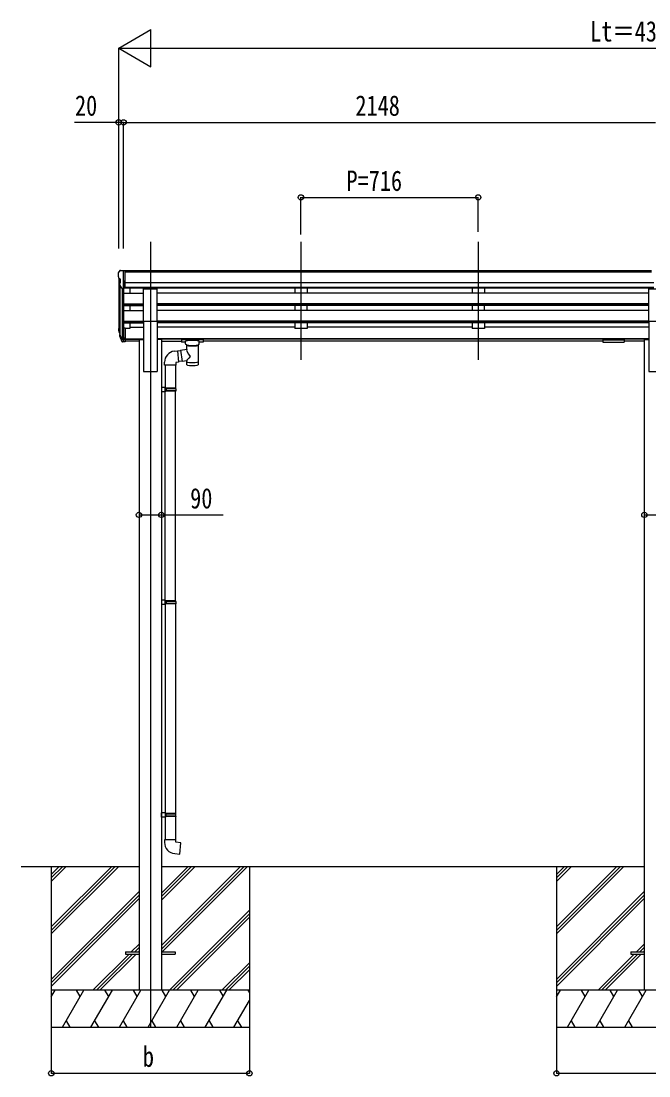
# Model space of a CAD drawing. Units: millimetres, scale not verified. Extents: x -10512 to 10512, y -7425 to 7425.
# Drawn here: x -3899 to -1364, y -3469 to 793 of the extents above; entities that cross this region are included whole.
import ezdxf
from ezdxf.enums import TextEntityAlignment as Align

# ---------------------------------------------------------------- set-up
doc = ezdxf.new("R2010")
doc.units = ezdxf.units.MM
doc.header["$LTSCALE"] = 30
for name, color, linetype in [('0-3_YKK_12', 2, 'Continuous'), ('0-4_YKK_13', 4, 'Continuous'), ('0-5_YKK_A1', 4, 'Continuous'), ('0-6_YKK_D', 6, 'Continuous')]:
    doc.layers.add(name, color=color, linetype=linetype)
doc.styles.add('ＭＳ ゴシック', font='')
doc.styles.get('ＭＳ ゴシック').set_extended_font_data('MS Gothic')

msp = doc.modelspace()

# ---------------------------------------------------------------- linework, layer by layer
at = {"layer": '0-3_YKK_12'}
for p, q in [((-3377.28, -97.86), (-3377.28, -3272.26)), ((-2769.28, -97.86), (-2769.28, -575.38)), ((-2053.28, -97.86), (-2053.28, -575.38))]:
    msp.add_line(p, q, dxfattribs=at)
at = {"layer": '0-4_YKK_13'}
for p, q in [((-3507.28, -223.62), (-3507.28, -224.25)), ((-3504.75, -245.43), (-3499.43, -248.5)), ((-3500.37, -214.81), (-3504.44, -220.62)), ((-3497.28, -214.25), (-3499.61, -214.39)), ((-3499.28, -248.76), (-3499.28, -265.04)), ((-3497.28, -214.25), (-3478.78, -214.25)), ((-3485.28, -287.23), (-3485.28, -214.25)), ((-3478.78, -214.25), (-3468.78, -214.33)), ((-3478.78, -286.23), (-3478.78, -214.25)), ((-3468.78, -215.85), (-3468.78, -214.33)), ((-3492.9, -285.42), (-3501.91, -269.82)), ((-3485.28, -287.23), (-3490.49, -286.91)), ((-3478.78, -286.23), (-3485.28, -286.23)), ((-3404.78, -419.69), (-3404.78, -287.89)), ((-3404.78, -287.89), (-3349.78, -287.89)), ((-3349.78, -419.69), (-3349.78, -287.89)), ((-1364.78, -419.69), (-1364.78, -287.89)), ((-1364.78, -287.89), (-1309.78, -287.89)), ((-3404.78, -419.69), (-3349.78, -419.69)), ((-1364.78, -419.69), (-1309.78, -419.69)), ((-3504.19, -462.16), (-3500.31, -470.11)), ((-3503.58, -460.78), (-3500.31, -467.85)), ((-3485.28, -447.97), (-3485.28, -502.74)), ((-3478.78, -447.97), (-3485.28, -447.97)), ((-3478.78, -447.97), (-3478.78, -502)), ((-3501.87, -473.43), (-3501.53, -477.84)), ((-3501.53, -477.84), (-3492.72, -501.39)), ((-3500.92, -477.27), (-3492.72, -493.45)), ((-3491.71, -492.32), (-3499.47, -476.92)), ((-3485.28, -493), (-3490.41, -493)), ((-3485.28, -494.81), (-3490.13, -494.81)), ((-3485.28, -502.74), (-3490.13, -502.74)), ((-3478.78, -488.1), (-3485.28, -488.1)), ((-3478.78, -492.98), (-3485.28, -492.98)), ((-3478.78, -502), (-3485.28, -502)), ((-3251.28, -492.55), (-3251.28, -503.31)), ((-3166.28, -491.89), (-3249.28, -491.89)), ((-3166.28, -494.06), (-3249.28, -494.06)), ((-3234.78, -503.97), (-3249.28, -503.97)), ((-3234.78, -510.78), (-3234.78, -500.51)), ((-3180.78, -510.78), (-3180.78, -500.51)), ((-3166.28, -503.97), (-3180.78, -503.97)), ((-3164.28, -492.55), (-3164.28, -503.31)), ((-3164.28, -492.74), (-3164.28, -494.28)), ((-1550.28, -492.55), (-1550.28, -503.31)), ((-1550.28, -492.74), (-1550.28, -494.28)), ((-1548.28, -491.89), (-1465.28, -491.89)), ((-1548.28, -494.06), (-1465.28, -494.06)), ((-1548.28, -503.97), (-1465.28, -503.97)), ((-1463.28, -492.55), (-1463.28, -503.31)), ((-3280.64, -540.17), (-3268.13, -538.61)), ((-3255.61, -538.64), (-3267.96, -540.56)), ((-3255.9, -536.76), (-3230.68, -532.85)), ((-3255.9, -536.76), (-3248.88, -582.02)), ((-3230.68, -532.85), (-3230.68, -515.27)), ((-3184.88, -515.28), (-3184.86, -595.57)), ((-3320.04, -596.18), (-3320.04, -585.26)), ((-3274.04, -596.18), (-3320.04, -596.18)), ((-3318.08, -596.18), (-3318.08, -687.63)), ((-3276.08, -596.18), (-3276.08, -690.19)), ((-3249.17, -580.14), (-3264.29, -582.49)), ((-3230.68, -579.2), (-3248.88, -582.02)), ((-3230.7, -595.57), (-3230.68, -578.95)), ((-3316.08, -687.69), (-3332.08, -687.22)), ((-3332.08, -687.22), (-3332.08, -705.16)), ((-3316.08, -704.69), (-3332.08, -705.16)), ((-3316.08, -689.69), (-3318.08, -689.69)), ((-3275.08, -690.19), (-3318.08, -690.19)), ((-3274.08, -692.19), (-3318.08, -692.19)), ((-3274.08, -700.19), (-3318.08, -700.19)), ((-3275.08, -702.19), (-3318.08, -702.19)), ((-3318.08, -1546.89), (-3318.08, -704.75)), ((-3316.08, -689.69), (-3316.08, -687.69)), ((-3316.08, -704.69), (-3316.08, -702.69)), ((-3313.6, -692.19), (-3313.17, -690.19)), ((-3276.08, -1549.44), (-3276.08, -702.19)), ((-3274.08, -692.19), (-3275.08, -690.19)), ((-3274.08, -700.19), (-3275.08, -702.19)), ((-3274.08, -692.19), (-3274.08, -700.19)), ((-3316.08, -1546.94), (-3332.08, -1546.47)), ((-3332.08, -1546.47), (-3332.08, -1564.41)), ((-3316.08, -1563.94), (-3332.08, -1564.41)), ((-3316.08, -1548.94), (-3318.08, -1548.94)), ((-3275.08, -1549.44), (-3318.08, -1549.44)), ((-3274.08, -1551.44), (-3318.08, -1551.44)), ((-3274.08, -1559.44), (-3318.08, -1559.44)), ((-3275.08, -1561.44), (-3318.08, -1561.44)), ((-3318.08, -1564), (-3318.08, -2406.14)), ((-3316.08, -1548.94), (-3316.08, -1546.94)), ((-3316.08, -1563.94), (-3316.08, -1561.94)), ((-3313.6, -1551.44), (-3313.17, -1549.44)), ((-3276.08, -1561.44), (-3276.08, -2408.7)), ((-3274.08, -1551.44), (-3275.08, -1549.44)), ((-3274.08, -1559.44), (-3275.08, -1561.44)), ((-3274.08, -1551.44), (-3274.08, -1559.44)), ((-3316.08, -2406.2), (-3332.08, -2405.73)), ((-3332.08, -2423.67), (-3332.08, -2405.73)), ((-3316.08, -2423.2), (-3332.08, -2423.67)), ((-3275.08, -2408.7), (-3318.08, -2408.7)), ((-3274.08, -2410.7), (-3318.08, -2410.7)), ((-3274.08, -2418.7), (-3318.08, -2418.7)), ((-3275.08, -2420.7), (-3318.08, -2420.7)), ((-3316.08, -2421.2), (-3318.08, -2421.2)), ((-3318.08, -2423.26), (-3318.08, -2514.7)), ((-3316.08, -2406.2), (-3316.08, -2408.2)), ((-3316.08, -2421.2), (-3316.08, -2423.2)), ((-3313.6, -2418.7), (-3313.17, -2420.7)), ((-3276.08, -2420.7), (-3276.08, -2514.7)), ((-3274.08, -2410.7), (-3275.08, -2408.7)), ((-3274.08, -2418.7), (-3275.08, -2420.7)), ((-3274.08, -2418.7), (-3274.08, -2410.7)), ((-3274.08, -2514.7), (-3320.08, -2514.7)), ((-3320.08, -2514.7), (-3320.08, -2525.61)), ((-3274.08, -2524.7), (-3274.08, -2514.7)), ((-3477.28, -2967.76), (-3477.28, -2976.76)), ((-3477.28, -2967.76), (-3422.48, -2967.76)), ((-3477.28, -2976.76), (-3422.48, -2976.76)), ((-3332.08, -2967.76), (-3277.28, -2967.76)), ((-3332.08, -2976.76), (-3277.28, -2976.76)), ((-3277.28, -2967.76), (-3277.28, -2976.76)), ((-1437.28, -2967.76), (-1437.28, -2976.76)), ((-1437.28, -2967.76), (-1382.48, -2967.76)), ((-1437.28, -2976.76), (-1382.48, -2976.76))]:
    msp.add_line(p, q, dxfattribs=at)
for points in [[(-3249.28, -491.89), (-3249.63, -491.89), (-3250.16, -491.92), (-3250.61, -491.97), (-3250.92, -492.04), (-3251.09, -492.14), (-3251.2, -492.28), (-3251.27, -492.46), (-3251.28, -492.55)], [(-3249.28, -503.97), (-3249.63, -503.97), (-3250.16, -503.94), (-3250.61, -503.89), (-3250.92, -503.82), (-3251.09, -503.72), (-3251.2, -503.58), (-3251.27, -503.4), (-3251.28, -503.31)], [(-3230.68, -515.27), (-3230.91, -515.18), (-3232.27, -514.44), (-3233.38, -513.59), (-3234.14, -512.73), (-3234.6, -511.83), (-3234.77, -510.94)], [(-3180.82, -510.72), (-3180.79, -511.08), (-3181.04, -512.04), (-3181.56, -512.92), (-3182.37, -513.76), (-3183.48, -514.56), (-3184.88, -515.28)], [(-3164.28, -492.55), (-3164.32, -492.35), (-3164.4, -492.22), (-3164.5, -492.12), (-3164.6, -492.06), (-3164.72, -492.02), (-3165.01, -491.96), (-3165.5, -491.91), (-3166.05, -491.89), (-3166.28, -491.89)], [(-3164.28, -503.31), (-3164.32, -503.5), (-3164.4, -503.64), (-3164.5, -503.74), (-3164.6, -503.8), (-3164.72, -503.84), (-3165.01, -503.9), (-3165.5, -503.95), (-3166.05, -503.97), (-3166.28, -503.97)], [(-1550.28, -492.55), (-1550.24, -492.35), (-1550.16, -492.22), (-1550.06, -492.12), (-1549.96, -492.06), (-1549.84, -492.02), (-1549.55, -491.96), (-1549.06, -491.91), (-1548.51, -491.89), (-1548.28, -491.89)], [(-1550.28, -503.31), (-1550.24, -503.5), (-1550.16, -503.64), (-1550.06, -503.74), (-1549.96, -503.8), (-1549.84, -503.84), (-1549.55, -503.9), (-1549.06, -503.95), (-1548.51, -503.97), (-1548.28, -503.97)], [(-1465.28, -491.89), (-1464.93, -491.89), (-1464.4, -491.92), (-1463.95, -491.97), (-1463.64, -492.04), (-1463.47, -492.14), (-1463.35, -492.28), (-1463.29, -492.46), (-1463.28, -492.55)], [(-1465.28, -503.97), (-1464.93, -503.97), (-1464.4, -503.94), (-1463.95, -503.89), (-1463.64, -503.82), (-1463.47, -503.72), (-1463.35, -503.58), (-1463.29, -503.4), (-1463.28, -503.31)], [(-3268.13, -538.61), (-3264.12, -584.43), (-3274.04, -586.18), (-3274.04, -596.18)], [(-3316.08, -702.69), (-3318.08, -702.69), (-3318.08, -689.69)], [(-3313.6, -692.19), (-3313.6, -700.19), (-3313.17, -702.19)], [(-3316.08, -1561.94), (-3318.08, -1561.94), (-3318.08, -1548.94)], [(-3313.6, -1551.44), (-3313.6, -1559.44), (-3313.17, -1561.44)], [(-3316.08, -2408.2), (-3318.08, -2408.2), (-3318.08, -2421.2)], [(-3313.6, -2418.7), (-3313.6, -2410.7), (-3313.17, -2408.7)], [(-3279, -2570.44), (-3258.17, -2572.26), (-3254.16, -2526.44), (-3274.08, -2524.7)]]:
    msp.add_lwpolyline(points, dxfattribs=at)
for centre, radius, start, end in [((-3504.28, -223.62), 3, 93, 180), ((-3305.28, -224.25), 202, 180, 184.94904), ((-3500.38, -241.06), 6.18, 185.7035, 224.99897), ((-3499.55, -215.39), 1, 93.5, 145), ((-3499.58, -248.76), 0.3, 0, 60), ((-3499.31, -268.32), 3, 94.7167, 210), ((-3499.58, -265.04), 0.3, 274.7167, 0), ((-3490.31, -283.92), 3, 210, 266.5), ((-3476.1, -453.04), 29.53, 186.50806, 197.98144), ((-3474.69, -451.28), 30.41, 187.1552, 198.19734), ((-3274.13, -585.62), 45.91, 98.14944, 179.55845), ((-3275.08, -2525.61), 45, 180, 265)]:
    msp.add_arc(centre, radius, start, end, dxfattribs=at)
for centre, major_axis, ratio, start_param, end_param in [((-3416.63, -453.47), (-89.06, 1.43), 0.57596, 6.1962358, 6.3678173), ((-3417.42, -446.8), (87.93, 4.42), 0.541684, 3.0659337, 3.2228513), ((-3500.57, -473.43), (1.3, 0), 0.90356, 1.3700892, 3.347195), ((-3414.65, -457.24), (-89.07, 0), 0.90356, 0.2056023, 0.2515348), ((-3415.36, -453.38), (-88.05, 0), 0.90356, 0.2662965, 0.3003836), ((-3490.13, -492.1), (-3, 0), 0.90356, 0.5235988, 1.5707963), ((-3490.13, -500.03), (3, 0), 0.90356, 3.6651914, 4.712389), ((-3490.41, -491.65), (-1.5, 0), 0.90356, 0.5235988, 1.5707963), ((-3249.28, -494.28), (-2, 0), 0.109601, 4.712389, 6.2831853), ((-3207.78, -500.51), (-27, 0), 0.122176, 3.1415927, 6.2831853), ((-3218.78, -510.78), (-16, 0), 0.361356, 0, 0.0194874), ((-3166.28, -494.28), (-2, 0), 0.109601, 3.1415927, 4.712389), ((-1548.28, -494.28), (2, 0), 0.109601, 1.5707963, 3.1415927), ((-1465.28, -494.28), (2, 0), 0.109601, 0, 1.5707963), ((-3207.78, -559.39), (22.81, -26.62), 0.234429, 3.1563334, 4.5976381), ((-3207.77, -515.73), (-22.92, 0.42), 0.07247, 0.0008089, 1.5716053), ((-3207.77, -517.36), (-22.92, 0.42), 0.07247, 0.0008089, 1.5716053), ((-3207.79, -515.73), (22.91, 0.42), 0.072511, 4.711586, 6.2823824), ((-3207.79, -517.36), (22.91, 0.42), 0.072511, 4.711586, 6.2823824), ((-3210.34, -556.75), (-20.32, -22.25), 0.045535, 4.9756507, 6.2441899), ((-3207.78, -595.57), (-22.92, 0), 0.101955, 6.2829723, 9.4248207), ((-3207.78, -583.13), (-22.91, 0), 0.122865, 6.2831853, 9.424778)]:
    msp.add_ellipse(centre, major_axis=major_axis, ratio=ratio, start_param=start_param, end_param=end_param, dxfattribs=at)
at = {"layer": '0-5_YKK_A1'}
for p, q in [((-3505.28, -244.82), (-3505.28, -447.61)), ((-3485.28, -255.35), (-3485.28, -447.97)), ((-1353.78, -215.85), (-3478.78, -215.85)), ((-1353.78, -221.07), (-3478.78, -221.07)), ((-3500.31, -272.59), (-3500.31, -474.31)), ((-3491.28, -286.76), (-3491.29, -492.75)), ((-1343.78, -264.6), (-3478.78, -264.6)), ((-1343.78, -282.45), (-3478.78, -282.45)), ((-1343.78, -285.7), (-3478.78, -285.7)), ((-3460.28, -285.7), (-3460.28, -306.28)), ((-2794.28, -285.8), (-2794.28, -306.18)), ((-2744.28, -285.8), (-2744.28, -306.18)), ((-2078.28, -285.8), (-2078.28, -306.18)), ((-2028.28, -285.8), (-2028.28, -306.18)), ((-3485.28, -306.28), (-3404.78, -306.28)), ((-1364.78, -306.28), (-3349.78, -306.28)), ((-2744.28, -306.18), (-2794.28, -306.18)), ((-2028.28, -306.18), (-2078.28, -306.18)), ((-3485.28, -349.64), (-3404.78, -349.64)), ((-3485.28, -351.14), (-3404.78, -351.14)), ((-3485.28, -355.45), (-3404.78, -355.45)), ((-3485.28, -376.38), (-3404.78, -376.38)), ((-3460.28, -355.45), (-3460.28, -376.38)), ((-1364.78, -349.64), (-3349.78, -349.64)), ((-1364.78, -351.14), (-3349.78, -351.14)), ((-1364.78, -355.45), (-3349.78, -355.45)), ((-1364.78, -376.28), (-3349.78, -376.28)), ((-2794.28, -355.45), (-2794.28, -376.28)), ((-2744.28, -376.28), (-2794.28, -376.28)), ((-2744.28, -376.28), (-2744.28, -355.45)), ((-2078.28, -355.45), (-2078.28, -376.28)), ((-2028.28, -376.28), (-2078.28, -376.28)), ((-2028.28, -376.28), (-2028.28, -355.45)), ((-3485.28, -419.74), (-3404.78, -419.74)), ((-3485.28, -421.24), (-3404.78, -421.24)), ((-3485.28, -425.56), (-3404.78, -425.56)), ((-3460.28, -425.56), (-3460.28, -448.6)), ((-3404.78, -419.69), (-3404.78, -622.26)), ((-3349.78, -419.69), (-3349.78, -622.26)), ((-1364.78, -419.74), (-3349.78, -419.69)), ((-1364.78, -421.24), (-3349.78, -421.24)), ((-1364.78, -425.56), (-3349.78, -425.56)), ((-2794.28, -425.56), (-2794.28, -448.6)), ((-2744.28, -425.56), (-2744.28, -448.6)), ((-2078.28, -425.56), (-2078.28, -448.6)), ((-2028.28, -425.56), (-2028.28, -448.6)), ((-1364.78, -419.69), (-1364.78, -622.26)), ((-3460.28, -448.6), (-3478.78, -448.6)), ((-3460.28, -443.66), (-3404.78, -443.66)), ((-2794.28, -443.66), (-3349.78, -443.66)), ((-2744.28, -448.6), (-2794.28, -448.6)), ((-2078.28, -443.66), (-2744.28, -443.66)), ((-2028.28, -448.6), (-2078.28, -448.6)), ((-1364.78, -443.66), (-2028.28, -443.66)), ((-3478.78, -490.67), (-3404.78, -490.67)), ((-3478.78, -492.07), (-3404.78, -492.07)), ((-3422.48, -499.76), (-3478.78, -499.76)), ((-3422.48, -493.26), (-3422.48, -3122.26)), ((-3422.48, -493.26), (-3404.78, -493.26)), ((-1364.78, -490.67), (-3349.78, -490.67)), ((-1364.78, -492.07), (-3349.78, -492.07)), ((-3332.08, -493.26), (-3349.78, -493.26)), ((-3332.08, -493.26), (-3332.08, -3122.26)), ((-3332.08, -499.76), (-3251.28, -499.76)), ((-1550.28, -499.76), (-3164.28, -499.76)), ((-1382.48, -499.76), (-1463.28, -499.76)), ((-1382.48, -493.26), (-1382.48, -3122.26)), ((-1382.48, -493.26), (-1364.78, -493.26)), ((-3404.78, -622.26), (-3349.78, -622.26)), ((-1364.78, -622.26), (-1309.78, -622.26)), ((-3899.32, -2622.26), (-3422.48, -2622.26)), ((-3777.48, -2622.26), (-3777.48, -3272.26)), ((-3777.48, -2866.44), (-3533.3, -2622.26)), ((-3777.48, -2880.58), (-3519.16, -2622.26)), ((-3777.48, -2894.73), (-3505.02, -2622.26)), ((-3777.48, -2682.59), (-3717.15, -2622.26)), ((-3777.48, -2668.45), (-3731.29, -2622.26)), ((-3777.48, -2654.31), (-3745.43, -2622.26)), ((-3332.28, -2941.74), (-3012.8, -2622.26)), ((-3332.28, -2955.88), (-2998.66, -2622.26)), ((-3332.28, -2757.89), (-3196.65, -2622.26)), ((-3332.28, -2743.75), (-3210.79, -2622.26)), ((-3332.28, -2729.61), (-3224.93, -2622.26)), ((-3332.08, -2622.26), (-1382.48, -2622.26)), ((-3330.02, -2967.76), (-2984.52, -2622.26)), ((-2977.48, -2622.26), (-2977.48, -3272.26)), ((-1737.48, -2622.26), (-1737.48, -3272.26)), ((-1737.48, -2866.44), (-1493.3, -2622.26)), ((-1737.48, -2880.58), (-1479.16, -2622.26)), ((-1737.48, -2894.73), (-1465.02, -2622.26)), ((-1737.48, -2682.59), (-1677.15, -2622.26)), ((-1737.48, -2668.45), (-1691.29, -2622.26)), ((-1737.48, -2654.31), (-1705.43, -2622.26)), ((-3777.48, -3078.57), (-3422.68, -2723.78)), ((-1737.48, -3078.57), (-1382.68, -2723.78)), ((-3777.48, -3092.71), (-3422.68, -2737.92)), ((-3777.48, -3106.86), (-3422.68, -2752.06)), ((-1737.48, -3092.71), (-1382.68, -2737.92)), ((-1737.48, -3106.86), (-1382.68, -2752.06)), ((-3300.67, -3122.26), (-2977.48, -2799.07)), ((-3286.53, -3122.26), (-2977.48, -2813.22)), ((-3272.39, -3122.26), (-2977.48, -2827.36)), ((-3454.54, -2967.76), (-3422.68, -2935.91)), ((-1414.54, -2967.76), (-1382.68, -2935.91)), ((-3609.04, -3122.26), (-3463.54, -2976.76)), ((-3594.9, -3122.26), (-3449.4, -2976.76)), ((-3580.75, -3122.26), (-3435.25, -2976.76)), ((-3440.4, -2967.76), (-3422.68, -2950.05)), ((-3426.25, -2967.76), (-3422.68, -2964.19)), ((-1569.04, -3122.26), (-1423.54, -2976.76)), ((-1554.9, -3122.26), (-1409.4, -2976.76)), ((-1540.75, -3122.26), (-1395.25, -2976.76)), ((-1400.4, -2967.76), (-1382.68, -2950.05)), ((-1386.25, -2967.76), (-1382.68, -2964.19)), ((-3088.54, -3122.26), (-2977.48, -3011.21)), ((-3074.4, -3122.26), (-2977.48, -3025.35)), ((-3060.25, -3122.26), (-2977.48, -3039.49)), ((-2977.48, -3122.26), (-3777.48, -3122.26)), ((-3777.48, -3149.77), (-3761.6, -3122.26)), ((-3732.73, -3272.26), (-3646.13, -3122.26)), ((-3661.13, -3148.24), (-3676.13, -3122.26)), ((-3617.26, -3272.26), (-3530.66, -3122.26)), ((-3545.66, -3148.25), (-3560.66, -3122.26)), ((-3501.79, -3272.26), (-3415.19, -3122.26)), ((-3430.19, -3148.25), (-3445.19, -3122.26)), ((-3386.32, -3272.26), (-3299.72, -3122.26)), ((-3314.72, -3148.25), (-3329.72, -3122.26)), ((-3270.85, -3272.26), (-3184.25, -3122.26)), ((-3199.25, -3148.25), (-3214.25, -3122.26)), ((-3155.38, -3272.26), (-3068.78, -3122.26)), ((-3098.78, -3122.26), (-3083.78, -3148.24)), ((-2983.31, -3122.26), (-2977.48, -3132.36)), ((-937.48, -3122.26), (-1737.48, -3122.26)), ((-1737.48, -3149.77), (-1721.6, -3122.26)), ((-1692.73, -3272.26), (-1606.13, -3122.26)), ((-1621.13, -3148.24), (-1636.13, -3122.26)), ((-1577.26, -3272.26), (-1490.66, -3122.26)), ((-1505.66, -3148.25), (-1520.66, -3122.26)), ((-1461.79, -3272.26), (-1375.19, -3122.26)), ((-1390.19, -3148.25), (-1405.19, -3122.26)), ((-3039.91, -3272.26), (-2977.48, -3164.13)), ((-3777.48, -3272.26), (-2977.48, -3272.26)), ((-3717.74, -3246.28), (-3702.74, -3272.26)), ((-3602.26, -3246.28), (-3587.27, -3272.26)), ((-3486.79, -3246.28), (-3471.79, -3272.26)), ((-3371.32, -3246.28), (-3356.32, -3272.26)), ((-3255.85, -3246.28), (-3240.86, -3272.26)), ((-3140.38, -3246.28), (-3125.39, -3272.26)), ((-3024.91, -3246.28), (-3009.92, -3272.26)), ((-1737.48, -3272.26), (-937.48, -3272.26)), ((-1677.74, -3246.28), (-1662.74, -3272.26)), ((-1562.26, -3246.28), (-1547.27, -3272.26)), ((-1446.79, -3246.28), (-1431.79, -3272.26))]:
    msp.add_line(p, q, dxfattribs=at)
at = {"layer": '0-6_YKK_D'}
for p, q in [((-3505.28, 684.15), (-3375.38, 759.15)), ((-3375.38, 609.15), (-3375.38, 759.15)), ((-3505.28, -125.42), (-3505.28, 685.15)), ((-3505.28, 684.15), (-3375.38, 609.15)), ((-3505.28, 684.15), (-3245.47, 684.15)), ((-3355.28, 684.15), (680.72, 684.15)), ((-3505.28, -124.42), (-3505.28, 385.15)), ((-3485.28, -125.42), (-3485.28, 385.15)), ((-3485.28, -125.42), (-3485.28, 385.15)), ((-3485.28, 384.15), (-1337.28, 384.15)), ((-2769.28, -68.97), (-2769.28, 82.13)), ((-2769.28, 81.13), (-2053.28, 81.13)), ((-2053.28, -57.84), (-2053.28, 82.13)), ((-1382.48, -1180.16), (-1382.48, -1202.82)), ((-3777.48, -3272.26), (-3777.48, -3458.98)), ((-2977.48, -3258.05), (-2977.48, -3458.98)), ((-1737.48, -3272.26), (-1737.48, -3458.98)), ((-3777.48, -3457.98), (-2977.48, -3457.98)), ((-1737.48, -3457.98), (-937.48, -3457.98))]:
    msp.add_line(p, q, dxfattribs=at)
for points in [[(-3485.28, 384.15), (-3505.28, 384.15), (-3683.78, 384.15)], [(-3423.48, -1201.82), (-3333.08, -1201.82), (-3083.28, -1201.82)], [(-1382.48, -1201.82), (-1292.08, -1201.82), (-1043.53, -1201.82)]]:
    msp.add_lwpolyline(points, dxfattribs=at)
for centre in [(-3505.28, 384.15), (-3485.28, 384.15), (-3485.28, 384.15), (-2769.28, 81.13), (-2053.28, 81.13), (-3423.48, -1201.82), (-3333.08, -1201.82), (-1382.48, -1201.82), (-3777.48, -3457.98), (-2977.48, -3457.98), (-1737.48, -3457.98)]:
    msp.add_circle(centre, 10.62, dxfattribs=at)

# ---------------------------------------------------------------- texts
at = {"layer": '0-6_YKK_D', "style": 'ＭＳ ゴシック', "width": 0.8}
for s, p in [('Lt＝4336', (-1601.28, 686.15)), ('20', (-3681.78, 386.15)), ('2148', (-2549.28, 386.15)), ('P=716', (-2585.28, 82.43)), ('90', (-3216.58, -1200.52)), ('b', (-3407.48, -3456.68))]:
    msp.add_text(s, height=82.48, dxfattribs=at).set_placement(p, align=Align.BOTTOM_LEFT)

doc.saveas('drawing.dxf')
